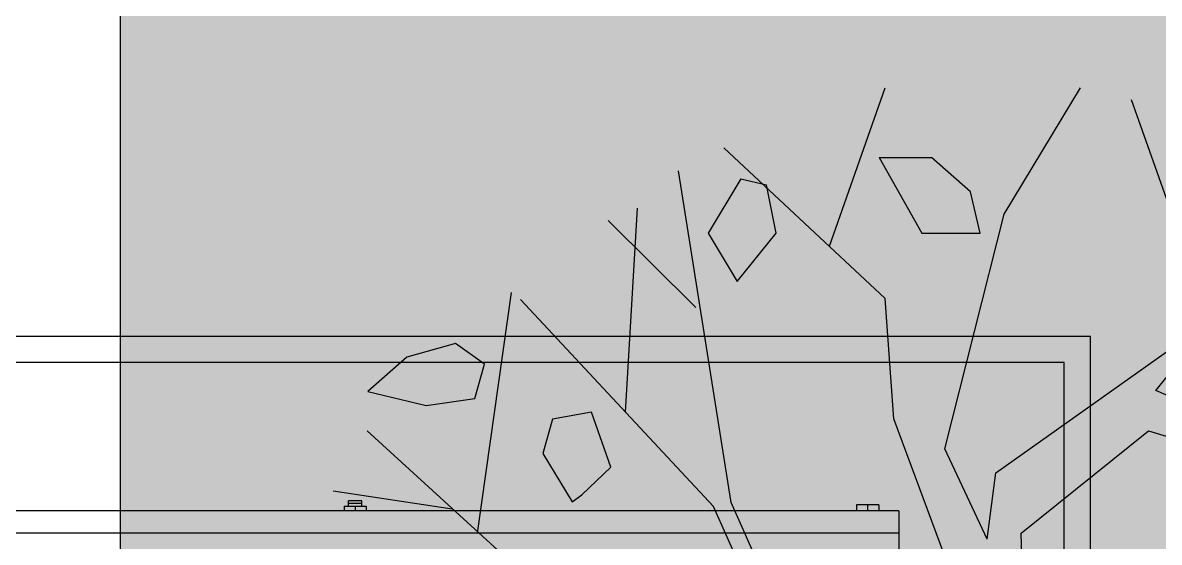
# Model space of a CAD drawing. Extents: x 58467 to 79089, y -33726 to -17391.
# Drawn here: x 70637.6 to 70694.7, y -20369 to -20342.9 of the extents above; entities that cross this region are included whole.
import ezdxf

# ---------------------------------------------------------------- set-up
doc = ezdxf.new("R2010")
doc.units = 0
doc.header["$LTSCALE"] = 100
for name, color, linetype in [('BA_clad-wood', 30, 'Continuous'), ('BA_env_landscp', 84, 'Continuous'), ('BA_hatch_env2', 114, 'Continuous'), ('L2', 220, 'Continuous'), ('PROSISTEM Güney TÜRKOĞLU', 7, 'Continuous'), ('YESIL', 3, 'Continuous')]:
    doc.layers.add(name, color=color, linetype=linetype)

# ---------------------------------------------------------------- blocks, each defined once
blk = doc.blocks.new('22')
at = {"color": 3}
for p, q in [((-7.3012, 8.8712), (-7.0675, 8.4579)), ((-7.3012, 8.8712), (-7.0146, 8.8712)), ((-6.8018, 8.683), (-7.0146, 8.8712)), ((-8.0565, 8.7538), (-8.2355, 8.4579)), ((-8.0565, 8.7538), (-7.9169, 8.7205)), ((-7.864, 8.4579), (-7.9169, 8.7205)), ((-6.7489, 8.4579), (-6.8018, 8.683)), ((-8.2355, 8.4579), (-8.0762, 8.1946)), ((-8.0762, 8.1946), (-7.864, 8.4579)), ((-7.0675, 8.4579), (-6.7489, 8.4579)), ((-9.6158, 7.8564), (-9.8815, 7.7813)), ((-9.4565, 7.7432), (-9.6158, 7.8564)), ((-9.8815, 7.7813), (-10.0937, 7.5931)), ((-9.51, 7.5556), (-9.4565, 7.7432)), ((-10.0937, 7.5931), (-9.7751, 7.5181)), ((-9.7751, 7.5181), (-9.51, 7.5556)), ((-8.8727, 7.4805), (-9.0849, 7.443)), ((-8.7663, 7.1798), (-8.8727, 7.4805)), ((-9.1378, 7.2548), (-8.9785, 6.9916)), ((-8.9256, 7.0291), (-8.7663, 7.1798)), ((-8.9785, 6.9916), (-8.9256, 7.0291))]:
    blk.add_line(p, q, dxfattribs=at)
at = {"layer": 'L2', "color": 34}
for p, q in [((-7.5725, 8.3859), (-7.2674, 9.2514)), ((-6.6172, 8.5612), (-6.2002, 9.2514)), ((-5.6116, 8.3078), (-5.9216, 9.1855)), ((-7.2674, 8.1012), (-8.1488, 8.9229)), ((-8.11, 6.9885), (-8.3973, 8.7974)), ((-8.6864, 7.4812), (-8.6212, 8.5938)), ((-8.3019, 8.0513), (-8.7805, 8.5262)), ((-6.9426, 7.28), (-6.6172, 8.5612)), ((-9.4946, 6.8199), (-9.3088, 8.1344)), ((-8.206, 6.9657), (-9.2596, 8.0962)), ((-7.2206, 7.4443), (-7.2674, 8.1012)), ((-6.664, 7.149), (-5.643, 7.8711)), ((-5.79, 7.5993), (-5.5882, 7.8471)), ((-5.6928, 7.5568), (-5.79, 7.5993)), ((-6.7569, 6.1963), (-7.2206, 7.4443)), ((-9.1231, 6.4915), (-10.0974, 7.3784)), ((-6.525, 6.8199), (-5.8287, 7.3784)), ((-5.8287, 7.3784), (-5.05, 7.1422)), ((-6.7101, 6.7873), (-6.9426, 7.28)), ((-6.7101, 6.7873), (-6.664, 7.149)), ((-9.6336, 6.9516), (-10.2831, 7.05)), ((-7.7908, 6.0388), (-8.206, 6.9657)), ((-7.6949, 6.0616), (-8.11, 6.9885)), ((-6.4782, 5.2761), (-6.525, 6.8199))]:
    blk.add_line(p, q, dxfattribs=at)
at = {"layer": 'L2', "color": 7}
blk.add_line((-9.0849, 7.443), (-9.1378, 7.2548), dxfattribs=at)
blk = doc.blocks.new('MAGSOULA')
at = {"layer": 'YESIL', "xscale": 0.6569633432480109, "yscale": 0.6569633432480109, "zscale": 0.6569633432480109}
blk.add_blockref('22', (-9.3886, 34.0854), dxfattribs=at)
blk = doc.blocks.new('A$C6307429C')
at = {"layer": 'PROSISTEM Güney TÜRKOĞLU', "color": 7}
blk.add_line((4.656, 0.515), (4.669, 2.103), dxfattribs=at)
at = {"layer": 'PROSISTEM Güney TÜRKOĞLU', "color": 7, "linetype": 'Continuous'}
for p, q in [((4.662, 1.309), (43.569, 0.997)), ((4.656, 0.515), (43.563, 0.203)), ((5.374, 0.296), (5.376, 0.51)), ((5.771, 0.293), (5.773, 0.506)), ((6.168, 0.289), (6.17, 0.503)), ((5.374, 0.296), (6.168, 0.289)), ((23.711, 0.196), (23.712, 0.362)), ((24.505, 0.189), (23.711, 0.196)), ((23.87, 0.194), (23.868, 0.004)), ((23.868, 0.004), (24.345, 0)), ((23.869, 0.099), (24.345, 0.095)), ((24.108, 0.192), (24.109, 0.359)), ((24.346, 0.19), (24.345, 0)), ((24.505, 0.189), (24.506, 0.356))]:
    blk.add_line(p, q, dxfattribs=at)
blk = doc.blocks.new('A$C358F4982')
at = {"layer": 'PROSISTEM Güney TÜRKOĞLU', "color": 1}
blk.add_lwpolyline([(50.4, 49.998), (0.402, 50.4), (0, 0.402), (49.998, 0), (50.4, 49.998)], dxfattribs=at)
blk.add_lwpolyline([(49.455, 49.068), (1.332, 49.455), (0.945, 1.332), (49.068, 0.945)], close=True, dxfattribs=at)
at = {"layer": 'PROSISTEM Güney TÜRKOĞLU'}
blk.add_blockref('A$C6307429C', (2.248, 6.065), dxfattribs=at)
blk = doc.blocks.new('A$C24637210')
at = {"layer": 'PROSISTEM Güney TÜRKOĞLU', "xscale": 1.6, "yscale": 1.6, "zscale": 1.6, "rotation": 0.4602147063127481}
blk.add_blockref('A$C358F4982', (0.005, -0.643), dxfattribs=at)
blk = doc.blocks.new('FRN35_A_R')
at = {"layer": 'BA_hatch_env2'}
h = blk.add_hatch(dxfattribs=at)
h.set_pattern_fill('AR-SAND', color=256, scale=0.2, angle=90)
h.set_pattern_definition([(127.5, (57970.55, -45805.321), (-9.7882647, -0.3200063), [0, -7.7216, 0, -8.636, 0, -8.255]), (97.5, (57970.55, -45805.32), (-14.336502, 8.9904657), [0, -4.1656, 0, -6.9596, 0, -2.667]), (57.5, (57970.55, -45811.569), (-0.0287437, 15.8198474), [0, -2.54, 0, -9.144, 0, -11.938]), (47.5, (57970.55, -45811.569), (-4.4585865, 15.271129), [0, -1.27, 0, -5.9944, 0, -6.858])])
h.paths.add_polyline_path([(91088.172, -1841.889), (91088.172, -1949.358), (90536.937, -1949.358), (90536.937, -1841.832)])
at = {"layer": 'BA_clad-wood'}
blk.add_lwpolyline([(91088.172, -1841.889), (91088.172, -1949.358), (90536.937, -1949.358), (90536.937, -1841.832)], close=True, dxfattribs=at)
at = {"layer": 'BA_env_landscp', "xscale": 14.00000000000002, "yscale": 14.00000000000002, "zscale": 14.00000000000002, "rotation": 90}
blk.add_blockref('MAGSOULA', (91327.195, -1712.639), dxfattribs=at)
at = {"layer": 'PROSISTEM Güney TÜRKOĞLU', "xscale": 0.8777, "yscale": 0.8777, "zscale": 0.8777, "rotation": 270}
blk.add_blockref('A$C24637210', (90777.393, -1900.616), dxfattribs=at)

msp = doc.modelspace()

# ---------------------------------------------------------------- block references
at = {"rotation": 270}
msp.add_blockref('FRN35_A_R', (72591.834, 70418.755), dxfattribs=at)

doc.saveas('drawing.dxf')
